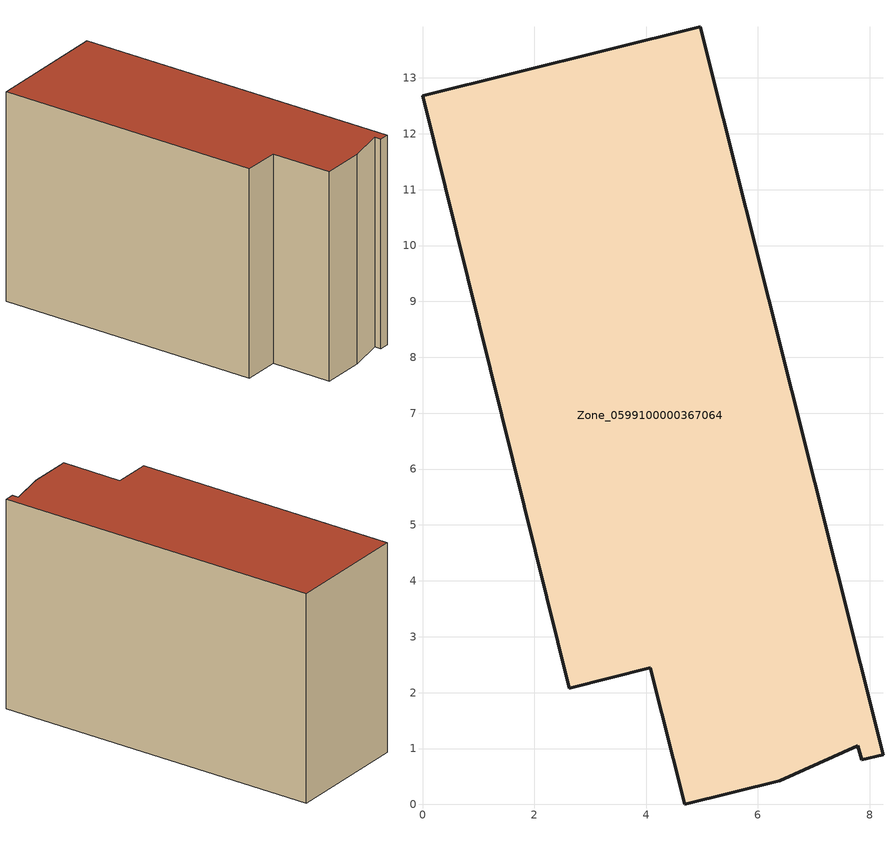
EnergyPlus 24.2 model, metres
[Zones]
Zone_0599100000367064
 floor ground (C_G): 4.08,2.44 2.62,2.08 0,12.68 4.97,13.92 8.24,0.89 7.86,0.8 7.79,1.05 6.39,0.43 4.69,0 z0
 wall outside (C_F): 4.97,13.92 0,12.68 2.62,2.08 4.08,2.44 4.69,0 6.39,0.43 7.79,1.05 7.86,0.8 8.24,0.89 4.97,13.92 z0:8.55
 roof outside (C_R): 7.86,0.8 8.24,0.89 4.97,13.92 0,12.68 2.62,2.08 4.08,2.44 4.69,0 6.39,0.43 7.79,1.05 z8.55
[BUILDING]
Pand.0599100000367064: North Axis=0; Terrain=City; Loads Convergence Tolerance Value=0.04; Temperature Convergence Tolerance Value=0.4; Solar Distribution=FullExterior; Maximum Number of Warmup Days=25; Minimum Number of Warmup Days=1
[Site:Location]
Rotterdam.The.Hague.AP_ZH_NLD Design_Conditions: Latitude=51.96; Longitude=4.45; Time Zone=1; Elevation=-4.5
[SITE:GROUNDTEMPERATURE:BUILDINGSURFACE]
18, 18, 18, 18, 18, 18, 18, 18, 18, 18, 18, 18
[MATERIAL] Thermal Absorptance=0.9; Solar Absorptance=0.7; Visible Absorptance=0.7
Name | Roughness | Thickness | Conductivity | Density | Specific Heat
G.TI.1992-2005 | MediumSmooth | 0.15 | 0.06 | 540 | 1210
F.TI.1992-2005 | Rough | 0.3 | 0.12 | 1920 | 840
R.TI.1992-2005 | MediumRough | 0.2 | 0.08 | 1500 | 1000
[CONSTRUCTION]
C_G: G.TI.1992-2005
C_F: F.TI.1992-2005
C_R: R.TI.1992-2005
[ZONE]
Zone_0599100000367064: Type=1; Multiplier=1; Ceiling Height=Autocalculate; Volume=Autocalculate; Floor Area=autocalculate; Part of Total Floor Area=Yes
[ZONEINFILTRATION:DESIGNFLOWRATE]
Infil_Zone_0599100000367064: Zone or ZoneList or Space or SpaceList=Zone_0599100000367064; Schedule=AlwaysOn; Design Flow Rate Calculation Method=Flow/Area; Flow Rate per Floor Area=0.0015; Constant Term Coefficient=1; Temperature Term Coefficient=0; Velocity Term Coefficient=0; Velocity Squared Term Coefficient=0
[HVACTEMPLATE:ZONE:IDEALLOADSAIRSYSTEM]
Zone_0599100000367064: Maximum Heating Supply Air Temperature=50; Minimum Cooling Supply Air Temperature=13; Maximum Heating Supply Air Humidity Ratio=0.0156; Minimum Cooling Supply Air Humidity Ratio=0.0077; Heating Limit=NoLimit; Cooling Limit=NoLimit; Dehumidification Control Type=ConstantSensibleHeatRatio; Cooling Sensible Heat Ratio=0.7; Dehumidification Setpoint=60; Humidification Control Type=None; Humidification Setpoint=30; Outdoor Air Method=None; Outdoor Air Flow Rate per Person=0.00944; Outdoor Air Flow Rate per Zone Floor Area=0; Outdoor Air Flow Rate per Zone=0; Demand Controlled Ventilation Type=None; Outdoor Air Economizer Type=NoEconomizer; Heat Recovery Type=None; Sensible Heat Recovery Effectiveness=0.7; Latent Heat Recovery Effectiveness=0.65
[ZONECONTROL:THERMOSTAT]
ThermostatControl_Zone_0599100000367064: Zone or ZoneList=Zone_0599100000367064; Control Type Schedule=DualSetpointControlType; Control 1=Thermostat_Zone_0599100000367064; Temperature Difference Between Cutout And Setpoint=0
[THERMOSTATSETPOINT:DUALSETPOINT]
Thermostat_Zone_0599100000367064: Heating Setpoint Temperature Schedule=HeatingSetpoint_Zone_0599100000367064; Cooling Setpoint Temperature Schedule=CoolingSetpoint_Zone_0599100000367064
[SCHEDULE:COMPACT]
HeatingSetpoint_Zone_0599100000367064: Through: 12/31, For: AllDays, Until: 24:00, 21
CoolingSetpoint_Zone_0599100000367064: Through: 12/31, For: AllDays, Until: 24:00, 24
DualSetpointControlType: Through: 12/31, For: AllDays, Until: 24:00, 4
AlwaysOn: Through: 12/31, For: AllDays, Until: 24:00, 1
